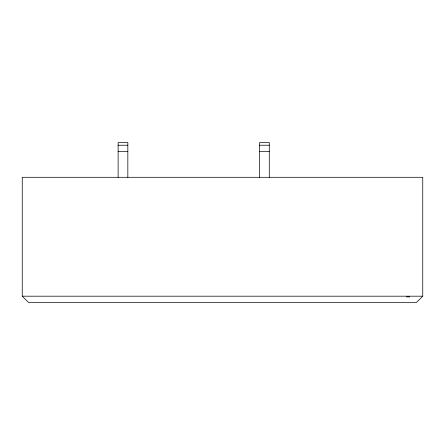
<?xml version="1.0" encoding="UTF-8"?>
<svg xmlns="http://www.w3.org/2000/svg" width="445" height="445" viewBox="0 0 445 445"><rect width="100%" height="100%" fill="white"/><g stroke="black" fill="none" stroke-linecap="round" stroke-linejoin="round"><path stroke-width="0.67" d="M422.75 296.192L416.492 302.45L28.508 302.45L22.25 296.192L22.25 177.294L422.75 177.294L422.75 296.192L22.25 296.192M118.12 145.231L127.837 145.231M259.563 145.231L269.286 145.231M118.12 151.589L127.837 151.589M259.563 151.589L269.286 151.589M406.385 296.904L409.734 296.904M269.286 177.333L269.286 142.55L259.563 142.55L259.563 177.333M127.837 177.333L127.837 142.55L118.12 142.55L118.12 177.333"/></g></svg>
